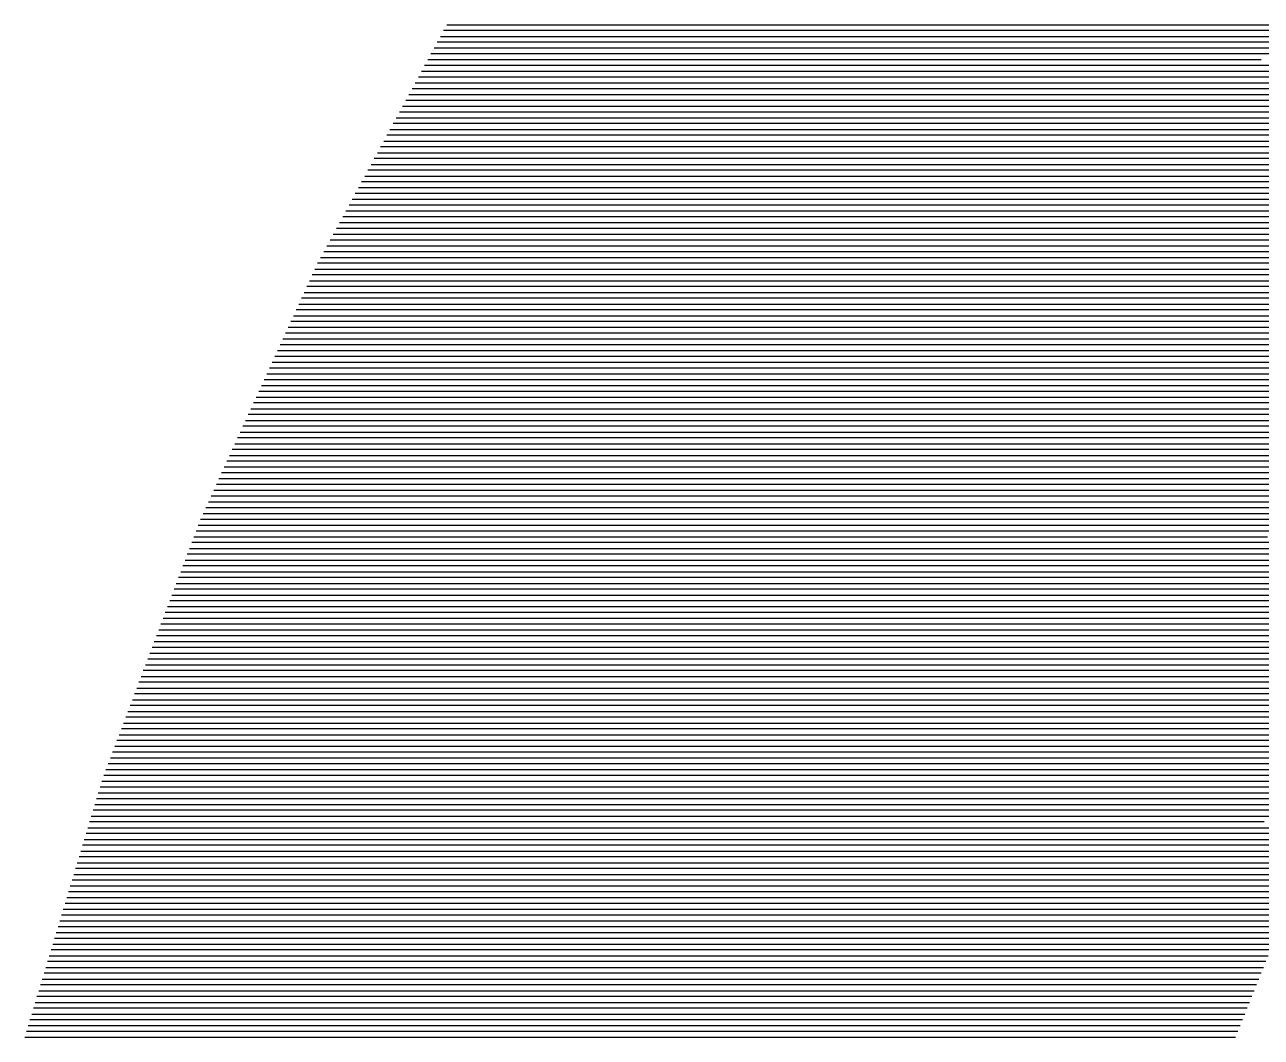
# Model space of a CAD drawing. Header units: metres. Extents: x -6.9 to 6.9, y -7 to 7.
# Drawn here: x -6.721 to -4.597, y 1.756 to 3.496 of the extents above; entities that cross this region are included whole.
import ezdxf

# ---------------------------------------------------------------- set-up
doc = ezdxf.new("R2010")
doc.units = ezdxf.units.M

msp = doc.modelspace()

# ---------------------------------------------------------------- linework, layer by layer
for p, q in [((-5.951529, 3.486469, -0.820183), (-6.00163, 3.486469, -0.824886)), ((-5.996218, 3.496469, -0.824669), (-5.967218, 3.496469, -0.821947)), ((-5.967218, 3.496469, -0.821947), (-5.95364, 3.496469, -0.820655)), ((-5.95364, 3.496469, -0.820655), (-5.135265, 3.496469, -0.743508)), ((-5.928071, 3.486469, -0.817953), (-5.951529, 3.486469, -0.820183)), ((-5.121133, 3.486469, -0.741884), (-5.928071, 3.486469, -0.817953)), ((-5.135265, 3.496469, -0.743508), (-4.738483, 3.496469, -0.705446)), ((-4.714943, 3.486469, -0.702919), (-5.121133, 3.486469, -0.741884)), ((-4.738483, 3.496469, -0.705446), (-4.335734, 3.496469, -0.667244)), ((-4.323084, 3.486469, -0.66575), (-4.714943, 3.486469, -0.702919)), ((-5.920152, 3.466469, -0.816657), (-6.012455, 3.466469, -0.825321)), ((-6.007043, 3.476469, -0.825104), (-5.935841, 3.476469, -0.81842)), ((-5.935841, 3.476469, -0.81842), (-5.902503, 3.476469, -0.81525)), ((-5.876934, 3.466469, -0.812547), (-5.920152, 3.466469, -0.816657)), ((-5.902503, 3.476469, -0.81525), (-5.107001, 3.476469, -0.740259)), ((-5.09287, 3.466469, -0.738634), (-5.876934, 3.466469, -0.812547)), ((-5.107001, 3.476469, -0.740259), (-4.691402, 3.476469, -0.700392)), ((-4.667862, 3.466469, -0.697865), (-5.09287, 3.466469, -0.738634)), ((-4.691402, 3.476469, -0.700392), (-4.310434, 3.476469, -0.664256)), ((-4.297785, 3.466469, -0.662762), (-4.667862, 3.466469, -0.697865)), ((-5.888775, 3.446469, -0.81313), (-6.02328, 3.446469, -0.825756)), ((-6.017867, 3.456469, -0.825539), (-5.904464, 3.456469, -0.814893)), ((-5.904464, 3.456469, -0.814893), (-5.851366, 3.456469, -0.809845)), ((-5.825797, 3.446469, -0.807142), (-5.888775, 3.446469, -0.81313)), ((-5.851366, 3.456469, -0.809845), (-5.078738, 3.456469, -0.73701)), ((-5.064607, 3.446469, -0.735385), (-5.825797, 3.446469, -0.807142)), ((-5.078738, 3.456469, -0.73701), (-4.644322, 3.456469, -0.695338)), ((-4.620781, 3.446469, -0.692811), (-5.064607, 3.446469, -0.735385)), ((-4.644322, 3.456469, -0.695338), (-4.285135, 3.456469, -0.661267)), ((-4.272486, 3.446469, -0.659773), (-4.620781, 3.446469, -0.692811)), ((-5.857398, 3.426469, -0.809604), (-6.034105, 3.426469, -0.826191)), ((-6.028692, 3.436469, -0.825974), (-5.873087, 3.436469, -0.811367)), ((-5.873087, 3.436469, -0.811367), (-5.800229, 3.436469, -0.804439)), ((-5.77466, 3.426469, -0.801736), (-5.857398, 3.426469, -0.809604)), ((-5.800229, 3.436469, -0.804439), (-5.050475, 3.436469, -0.733761)), ((-5.036343, 3.426469, -0.732136), (-5.77466, 3.426469, -0.801736)), ((-5.050475, 3.436469, -0.733761), (-4.597241, 3.436469, -0.690283)), ((-4.573701, 3.426469, -0.687756), (-5.036343, 3.426469, -0.732136)), ((-5.826021, 3.406469, -0.806077), (-6.04493, 3.406469, -0.826626)), ((-6.039517, 3.416469, -0.826409), (-5.84171, 3.416469, -0.80784)), ((-5.84171, 3.416469, -0.80784), (-5.749092, 3.416469, -0.799034)), ((-5.723523, 3.406469, -0.796331), (-5.826021, 3.406469, -0.806077)), ((-5.749092, 3.416469, -0.799034), (-5.022212, 3.416469, -0.730512)), ((-5.00808, 3.406469, -0.728887), (-5.723523, 3.406469, -0.796331)), ((-5.022212, 3.416469, -0.730512), (-4.55016, 3.416469, -0.685229)), ((-4.52662, 3.406469, -0.682702), (-5.00808, 3.406469, -0.728887)), ((-5.794644, 3.386469, -0.80255), (-6.055755, 3.386469, -0.827061)), ((-6.050342, 3.396469, -0.826844), (-5.810333, 3.396469, -0.804314)), ((-5.810333, 3.396469, -0.804314), (-5.697955, 3.396469, -0.793628)), ((-5.672386, 3.386469, -0.790925), (-5.794644, 3.386469, -0.80255)), ((-5.697955, 3.396469, -0.793628), (-4.993949, 3.396469, -0.727262)), ((-4.979817, 3.386469, -0.725638), (-5.672386, 3.386469, -0.790925)), ((-4.993949, 3.396469, -0.727262), (-4.50308, 3.396469, -0.680175)), ((-4.47954, 3.386469, -0.677648), (-4.979817, 3.386469, -0.725638)), ((-6.071992, 3.356469, -0.827714), (-5.747579, 3.356469, -0.797261)), ((-5.763267, 3.366469, -0.799024), (-6.06658, 3.366469, -0.827496)), ((-6.061167, 3.376469, -0.827279), (-5.778956, 3.376469, -0.800787)), ((-5.778956, 3.376469, -0.800787), (-5.646818, 3.376469, -0.788223)), ((-5.62125, 3.366469, -0.78552), (-5.763267, 3.366469, -0.799024)), ((-5.747579, 3.356469, -0.797261), (-5.595681, 3.356469, -0.782817)), ((-5.646818, 3.376469, -0.788223), (-4.965686, 3.376469, -0.724013)), ((-4.951554, 3.366469, -0.722389), (-5.62125, 3.366469, -0.78552)), ((-5.595681, 3.356469, -0.782817), (-4.937422, 3.356469, -0.720764)), ((-4.965686, 3.376469, -0.724013), (-4.455999, 3.376469, -0.675121)), ((-4.432459, 3.366469, -0.672593), (-4.951554, 3.366469, -0.722389)), ((-4.937422, 3.356469, -0.720764), (-4.408919, 3.356469, -0.670066)), ((-6.082817, 3.336469, -0.828148), (-5.716202, 3.336469, -0.793734)), ((-5.73189, 3.346469, -0.795497), (-6.077405, 3.346469, -0.827931)), ((-5.570113, 3.346469, -0.780115), (-5.73189, 3.346469, -0.795497)), ((-5.716202, 3.336469, -0.793734), (-5.544544, 3.336469, -0.777412)), ((-4.923291, 3.346469, -0.719139), (-5.570113, 3.346469, -0.780115)), ((-5.544544, 3.336469, -0.777412), (-4.909159, 3.336469, -0.717515)), ((-4.385378, 3.346469, -0.667539), (-4.923291, 3.346469, -0.719139)), ((-4.909159, 3.336469, -0.717515), (-4.361838, 3.336469, -0.665012)), ((-6.093642, 3.316469, -0.828583), (-5.684825, 3.316469, -0.790208)), ((-5.700513, 3.326469, -0.791971), (-6.08823, 3.326469, -0.828366)), ((-5.518976, 3.326469, -0.774709), (-5.700513, 3.326469, -0.791971)), ((-5.684825, 3.316469, -0.790208), (-5.493407, 3.316469, -0.772006)), ((-4.895028, 3.326469, -0.71589), (-5.518976, 3.326469, -0.774709)), ((-5.493407, 3.316469, -0.772006), (-4.880896, 3.316469, -0.714266)), ((-4.338298, 3.326469, -0.662485), (-4.895028, 3.326469, -0.71589)), ((-4.880896, 3.316469, -0.714266), (-4.314758, 3.316469, -0.659958)), ((-6.104467, 3.296469, -0.829018), (-5.653448, 3.296469, -0.786681)), ((-5.669136, 3.306469, -0.788444), (-6.099054, 3.306469, -0.828801)), ((-5.467839, 3.306469, -0.769304), (-5.669136, 3.306469, -0.788444)), ((-5.653448, 3.296469, -0.786681), (-5.44227, 3.296469, -0.766601)), ((-4.866764, 3.306469, -0.712641), (-5.467839, 3.306469, -0.769304)), ((-5.44227, 3.296469, -0.766601), (-4.852633, 3.296469, -0.711017)), ((-4.291217, 3.306469, -0.657431), (-4.866764, 3.306469, -0.712641)), ((-4.852633, 3.296469, -0.711017), (-4.267677, 3.296469, -0.654904)), ((-6.115292, 3.276469, -0.829453), (-5.622071, 3.276469, -0.783154)), ((-5.637759, 3.286469, -0.784918), (-6.109879, 3.286469, -0.829236)), ((-5.416702, 3.286469, -0.763898), (-5.637759, 3.286469, -0.784918)), ((-5.622071, 3.276469, -0.783154), (-5.391133, 3.276469, -0.761196)), ((-4.838501, 3.286469, -0.709392), (-5.416702, 3.286469, -0.763898)), ((-5.391133, 3.276469, -0.761196), (-4.82437, 3.276469, -0.707767)), ((-4.244137, 3.286469, -0.652376), (-4.838501, 3.286469, -0.709392)), ((-4.82437, 3.276469, -0.707767), (-4.220596, 3.276469, -0.649849)), ((-6.126117, 3.256469, -0.829888), (-5.590694, 3.256469, -0.779628)), ((-5.606382, 3.266469, -0.781391), (-6.120704, 3.266469, -0.829671)), ((-5.365565, 3.266469, -0.758493), (-5.606382, 3.266469, -0.781391)), ((-5.590694, 3.256469, -0.779628), (-5.339996, 3.256469, -0.75579)), ((-4.810238, 3.266469, -0.706143), (-5.365565, 3.266469, -0.758493)), ((-5.339996, 3.256469, -0.75579), (-4.796106, 3.256469, -0.704518)), ((-4.197056, 3.266469, -0.647322), (-4.810238, 3.266469, -0.706143)), ((-4.796106, 3.256469, -0.704518), (-4.173516, 3.256469, -0.644795)), ((-6.136942, 3.236469, -0.830323), (-5.559317, 3.236469, -0.776101)), ((-5.575005, 3.246469, -0.777865), (-6.131529, 3.246469, -0.830106)), ((-5.314428, 3.246469, -0.753087), (-5.575005, 3.246469, -0.777865)), ((-5.559317, 3.236469, -0.776101), (-5.28886, 3.236469, -0.750385)), ((-4.781975, 3.246469, -0.702894), (-5.314428, 3.246469, -0.753087)), ((-5.28886, 3.236469, -0.750385), (-4.767843, 3.236469, -0.701269)), ((-4.149975, 3.246469, -0.642268), (-4.781975, 3.246469, -0.702894)), ((-4.767843, 3.236469, -0.701269), (-4.126435, 3.236469, -0.639741)), ((-6.147767, 3.216469, -0.830758), (-5.527939, 3.216469, -0.772575)), ((-5.543628, 3.226469, -0.774338), (-6.142354, 3.226469, -0.830541)), ((-5.263291, 3.226469, -0.747682), (-5.543628, 3.226469, -0.774338)), ((-5.527939, 3.216469, -0.772575), (-5.237723, 3.216469, -0.744979)), ((-4.753712, 3.226469, -0.699644), (-5.263291, 3.226469, -0.747682)), ((-5.237723, 3.216469, -0.744979), (-4.73958, 3.216469, -0.69802)), ((-4.102895, 3.226469, -0.637214), (-4.753712, 3.226469, -0.699644)), ((-4.73958, 3.216469, -0.69802), (-4.079355, 3.216469, -0.634686)), ((-5.480874, 3.186469, -0.767285), (-6.164004, 3.186469, -0.831411)), ((-6.158592, 3.196469, -0.831193), (-5.496562, 3.196469, -0.769048)), ((-5.512251, 3.206469, -0.770811), (-6.153179, 3.206469, -0.830976)), ((-5.212154, 3.206469, -0.742276), (-5.512251, 3.206469, -0.770811)), ((-5.496562, 3.196469, -0.769048), (-5.186586, 3.196469, -0.739574)), ((-5.161017, 3.186469, -0.736871), (-5.480874, 3.186469, -0.767285)), ((-4.725449, 3.206469, -0.696395), (-5.212154, 3.206469, -0.742276)), ((-5.186586, 3.196469, -0.739574), (-4.711317, 3.196469, -0.694771)), ((-4.697185, 3.186469, -0.693146), (-5.161017, 3.186469, -0.736871)), ((-4.055814, 3.206469, -0.632159), (-4.725449, 3.206469, -0.696395)), ((-4.711317, 3.196469, -0.694771), (-4.032274, 3.196469, -0.629632)), ((-4.008734, 3.186469, -0.627105), (-4.697185, 3.186469, -0.693146)), ((-5.449497, 3.166469, -0.763758), (-6.174829, 3.166469, -0.831846)), ((-6.169417, 3.176469, -0.831628), (-5.465185, 3.176469, -0.765522)), ((-5.465185, 3.176469, -0.765522), (-5.135449, 3.176469, -0.734168)), ((-5.10988, 3.166469, -0.731466), (-5.449497, 3.166469, -0.763758)), ((-5.135449, 3.176469, -0.734168), (-4.683054, 3.176469, -0.691522)), ((-4.668922, 3.166469, -0.689897), (-5.10988, 3.166469, -0.731466)), ((-4.683054, 3.176469, -0.691522), (-3.985193, 3.176469, -0.624578)), ((-3.961653, 3.166469, -0.622051), (-4.668922, 3.166469, -0.689897)), ((-5.41812, 3.146469, -0.760232), (-6.185654, 3.146469, -0.832281)), ((-6.180241, 3.156469, -0.832063), (-5.433808, 3.156469, -0.761995)), ((-5.433808, 3.156469, -0.761995), (-5.084312, 3.156469, -0.728763)), ((-5.058743, 3.146469, -0.72606), (-5.41812, 3.146469, -0.760232)), ((-5.084312, 3.156469, -0.728763), (-4.654791, 3.156469, -0.688272)), ((-4.640659, 3.146469, -0.686648), (-5.058743, 3.146469, -0.72606)), ((-4.654791, 3.156469, -0.688272), (-3.938113, 3.156469, -0.619524)), ((-3.914572, 3.146469, -0.616997), (-4.640659, 3.146469, -0.686648)), ((-5.386743, 3.126469, -0.756705), (-6.196479, 3.126469, -0.832716)), ((-6.191066, 3.136469, -0.832498), (-5.402431, 3.136469, -0.758468)), ((-5.402431, 3.136469, -0.758468), (-5.033175, 3.136469, -0.723357)), ((-5.007606, 3.126469, -0.720655), (-5.386743, 3.126469, -0.756705)), ((-5.033175, 3.136469, -0.723357), (-4.626527, 3.136469, -0.685023)), ((-4.612396, 3.126469, -0.683399), (-5.007606, 3.126469, -0.720655)), ((-4.626527, 3.136469, -0.685023), (-3.891032, 3.136469, -0.614469)), ((-3.868082, 3.126469, -0.611999), (-4.612396, 3.126469, -0.683399)), ((-5.355366, 3.106469, -0.753179), (-6.207304, 3.106469, -0.833151)), ((-6.201891, 3.116469, -0.832933), (-5.371054, 3.116469, -0.754942)), ((-5.371054, 3.116469, -0.754942), (-4.982038, 3.116469, -0.717952)), ((-4.95647, 3.106469, -0.715249), (-5.355366, 3.106469, -0.753179)), ((-4.982038, 3.116469, -0.717952), (-4.598264, 3.116469, -0.681774)), ((-4.584133, 3.106469, -0.680149), (-4.95647, 3.106469, -0.715249)), ((-4.598264, 3.116469, -0.681774), (-3.87549, 3.116469, -0.612441)), ((-5.323989, 3.086469, -0.749652), (-6.218129, 3.086469, -0.833586)), ((-6.212716, 3.096469, -0.833368), (-5.339677, 3.096469, -0.751415)), ((-5.339677, 3.096469, -0.751415), (-4.930901, 3.096469, -0.712546)), ((-4.905333, 3.086469, -0.709844), (-5.323989, 3.086469, -0.749652)), ((-4.930901, 3.096469, -0.712546), (-4.570001, 3.096469, -0.678525)), ((-4.555869, 3.086469, -0.6769), (-4.905333, 3.086469, -0.709844)), ((-6.183779, 3.066469, -0.829794), (-6.227289, 3.066469, -0.833865)), ((-6.222718, 3.076469, -0.833726), (-6.20119, 3.076469, -0.831712)), ((-6.20119, 3.076469, -0.831712), (-6.189095, 3.076469, -0.83057)), ((-6.189095, 3.076469, -0.83057), (-5.3083, 3.076469, -0.747889)), ((-6.159333, 3.066469, -0.827485), (-6.183779, 3.066469, -0.829794)), ((-5.292612, 3.066469, -0.746126), (-6.159333, 3.066469, -0.827485)), ((-5.3083, 3.076469, -0.747889), (-4.879764, 3.076469, -0.707141)), ((-4.854196, 3.066469, -0.704438), (-5.292612, 3.066469, -0.746126)), ((-4.879764, 3.076469, -0.707141), (-4.541738, 3.076469, -0.675276)), ((-4.527606, 3.066469, -0.673651), (-4.854196, 3.066469, -0.704438)), ((-6.148958, 3.046469, -0.825958), (-6.236432, 3.046469, -0.834143)), ((-6.23186, 3.056469, -0.834004), (-6.166368, 3.056469, -0.827876)), ((-6.166368, 3.056469, -0.827876), (-6.129572, 3.056469, -0.824401)), ((-6.09981, 3.046469, -0.821317), (-6.148958, 3.046469, -0.825958)), ((-6.129572, 3.056469, -0.824401), (-5.276923, 3.056469, -0.744362)), ((-5.261235, 3.046469, -0.742599), (-6.09981, 3.046469, -0.821317)), ((-5.276923, 3.056469, -0.744362), (-4.828627, 3.056469, -0.701736)), ((-4.803059, 3.046469, -0.699033), (-5.261235, 3.046469, -0.742599)), ((-4.828627, 3.056469, -0.701736), (-4.513475, 3.056469, -0.672026)), ((-4.499343, 3.046469, -0.670402), (-4.803059, 3.046469, -0.699033)), ((-6.250146, 3.016469, -0.83456), (-6.096725, 3.016469, -0.820204)), ((-6.114136, 3.026469, -0.822122), (-6.245575, 3.026469, -0.834421)), ((-6.241003, 3.036469, -0.834282), (-6.131547, 3.036469, -0.82404)), ((-6.131547, 3.036469, -0.82404), (-6.070049, 3.036469, -0.818232)), ((-6.040287, 3.026469, -0.815148), (-6.114136, 3.026469, -0.822122)), ((-6.096725, 3.016469, -0.820204), (-6.010525, 3.016469, -0.812064)), ((-6.070049, 3.036469, -0.818232), (-5.245546, 3.036469, -0.740836)), ((-5.229858, 3.026469, -0.739072), (-6.040287, 3.026469, -0.815148)), ((-6.010525, 3.016469, -0.812064), (-5.214169, 3.016469, -0.737309)), ((-5.245546, 3.036469, -0.740836), (-4.77749, 3.036469, -0.69633)), ((-4.751922, 3.026469, -0.693627), (-5.229858, 3.026469, -0.739072)), ((-5.214169, 3.016469, -0.737309), (-4.726353, 3.016469, -0.690925)), ((-4.77749, 3.036469, -0.69633), (-4.485212, 3.036469, -0.668777)), ((-4.47108, 3.026469, -0.667153), (-4.751922, 3.026469, -0.693627)), ((-4.726353, 3.016469, -0.690925), (-4.456948, 3.016469, -0.665528)), ((-6.259289, 2.996469, -0.834837), (-6.061903, 2.996469, -0.816368)), ((-6.079314, 3.006469, -0.818286), (-6.254718, 3.006469, -0.834698)), ((-5.980764, 3.006469, -0.808979), (-6.079314, 3.006469, -0.818286)), ((-6.061903, 2.996469, -0.816368), (-5.951002, 2.996469, -0.805895)), ((-5.198481, 3.006469, -0.735546), (-5.980764, 3.006469, -0.808979)), ((-5.951002, 2.996469, -0.805895), (-5.182792, 2.996469, -0.733783)), ((-4.700785, 3.006469, -0.688222), (-5.198481, 3.006469, -0.735546)), ((-5.182792, 2.996469, -0.733783), (-4.675216, 2.996469, -0.685519)), ((-4.442817, 3.006469, -0.663904), (-4.700785, 3.006469, -0.688222)), ((-4.675216, 2.996469, -0.685519), (-4.428685, 2.996469, -0.662279)), ((-6.268432, 2.976469, -0.835115), (-6.027082, 2.976469, -0.812532)), ((-6.044492, 2.986469, -0.81445), (-6.263861, 2.986469, -0.834976)), ((-5.921241, 2.986469, -0.802811), (-6.044492, 2.986469, -0.81445)), ((-6.027082, 2.976469, -0.812532), (-5.891479, 2.976469, -0.799726)), ((-5.167104, 2.986469, -0.732019), (-5.921241, 2.986469, -0.802811)), ((-5.891479, 2.976469, -0.799726), (-5.151415, 2.976469, -0.730256)), ((-4.649648, 2.986469, -0.682816), (-5.167104, 2.986469, -0.732019)), ((-5.151415, 2.976469, -0.730256), (-4.624079, 2.976469, -0.680114)), ((-4.414554, 2.986469, -0.660654), (-4.649648, 2.986469, -0.682816)), ((-4.624079, 2.976469, -0.680114), (-4.400422, 2.976469, -0.65903)), ((-6.277575, 2.956469, -0.835393), (-5.99226, 2.956469, -0.808695)), ((-6.009671, 2.966469, -0.810614), (-6.273004, 2.966469, -0.835254)), ((-5.861718, 2.966469, -0.796642), (-6.009671, 2.966469, -0.810614)), ((-5.99226, 2.956469, -0.808695), (-5.831956, 2.956469, -0.793558)), ((-5.135727, 2.966469, -0.728493), (-5.861718, 2.966469, -0.796642)), ((-5.831956, 2.956469, -0.793558), (-5.120038, 2.956469, -0.726729)), ((-4.598511, 2.966469, -0.677411), (-5.135727, 2.966469, -0.728493)), ((-5.120038, 2.956469, -0.726729), (-4.572943, 2.956469, -0.674708)), ((-4.38629, 2.966469, -0.657405), (-4.598511, 2.966469, -0.677411)), ((-6.286718, 2.936469, -0.835671), (-5.957438, 2.936469, -0.804859)), ((-5.974849, 2.946469, -0.806777), (-6.282146, 2.946469, -0.835532)), ((-5.802194, 2.946469, -0.790473), (-5.974849, 2.946469, -0.806777)), ((-5.957438, 2.936469, -0.804859), (-5.772433, 2.936469, -0.787389)), ((-5.10435, 2.946469, -0.724966), (-5.802194, 2.946469, -0.790473)), ((-5.772433, 2.936469, -0.787389), (-5.088661, 2.936469, -0.723203)), ((-4.547374, 2.946469, -0.672006), (-5.10435, 2.946469, -0.724966)), ((-5.088661, 2.936469, -0.723203), (-4.521806, 2.936469, -0.669303)), ((-6.295861, 2.916469, -0.835949), (-5.922617, 2.916469, -0.801023)), ((-5.940027, 2.926469, -0.802941), (-6.291289, 2.926469, -0.83581)), ((-5.742671, 2.926469, -0.784305), (-5.940027, 2.926469, -0.802941)), ((-5.922617, 2.916469, -0.801023), (-5.71291, 2.916469, -0.78122)), ((-5.072973, 2.926469, -0.72144), (-5.742671, 2.926469, -0.784305)), ((-5.71291, 2.916469, -0.78122), (-5.057284, 2.916469, -0.719676)), ((-4.496237, 2.926469, -0.6666), (-5.072973, 2.926469, -0.72144)), ((-5.057284, 2.916469, -0.719676), (-4.470669, 2.916469, -0.663897)), ((-6.305004, 2.896469, -0.836227), (-5.887795, 2.896469, -0.797187)), ((-5.905206, 2.906469, -0.799105), (-6.300432, 2.906469, -0.836088)), ((-5.683148, 2.906469, -0.778136), (-5.905206, 2.906469, -0.799105)), ((-5.887795, 2.896469, -0.797187), (-5.653387, 2.896469, -0.775052)), ((-5.041596, 2.906469, -0.717913), (-5.683148, 2.906469, -0.778136)), ((-5.653387, 2.896469, -0.775052), (-5.025907, 2.896469, -0.71615)), ((-4.4451, 2.906469, -0.661195), (-5.041596, 2.906469, -0.717913)), ((-5.025907, 2.896469, -0.71615), (-4.419532, 2.896469, -0.658492)), ((-6.314147, 2.876469, -0.836504), (-5.852973, 2.876469, -0.793351)), ((-5.870384, 2.886469, -0.795269), (-6.309575, 2.886469, -0.836365)), ((-5.623625, 2.886469, -0.771967), (-5.870384, 2.886469, -0.795269)), ((-5.852973, 2.876469, -0.793351), (-5.593863, 2.876469, -0.768883)), ((-5.010219, 2.886469, -0.714386), (-5.623625, 2.886469, -0.771967)), ((-5.593863, 2.876469, -0.768883), (-4.99453, 2.876469, -0.712623)), ((-4.393963, 2.886469, -0.655789), (-5.010219, 2.886469, -0.714386)), ((-4.99453, 2.876469, -0.712623), (-4.368395, 2.876469, -0.653086)), ((-5.800741, 2.846469, -0.787597), (-6.327861, 2.846469, -0.836921)), ((-6.323289, 2.856469, -0.836782), (-5.818151, 2.856469, -0.789515)), ((-5.835562, 2.866469, -0.791433), (-6.318718, 2.866469, -0.836643)), ((-5.564102, 2.866469, -0.765799), (-5.835562, 2.866469, -0.791433)), ((-5.818151, 2.856469, -0.789515), (-5.53434, 2.856469, -0.762714)), ((-5.504579, 2.846469, -0.75963), (-5.800741, 2.846469, -0.787597)), ((-4.978841, 2.866469, -0.71086), (-5.564102, 2.866469, -0.765799)), ((-5.53434, 2.856469, -0.762714), (-4.963153, 2.856469, -0.709097)), ((-4.947464, 2.846469, -0.707333), (-5.504579, 2.846469, -0.75963)), ((-4.342826, 2.866469, -0.650384), (-4.978841, 2.866469, -0.71086)), ((-4.963153, 2.856469, -0.709097), (-4.317258, 2.856469, -0.647681)), ((-4.291689, 2.846469, -0.644978), (-4.947464, 2.846469, -0.707333)), ((-5.765919, 2.826469, -0.783761), (-6.337004, 2.826469, -0.837199)), ((-6.332432, 2.836469, -0.83706), (-5.78333, 2.836469, -0.785679)), ((-5.78333, 2.836469, -0.785679), (-5.474817, 2.836469, -0.756546)), ((-5.445056, 2.826469, -0.753461), (-5.765919, 2.826469, -0.783761)), ((-5.474817, 2.836469, -0.756546), (-4.931776, 2.836469, -0.70557)), ((-4.916087, 2.826469, -0.703807), (-5.445056, 2.826469, -0.753461)), ((-4.931776, 2.836469, -0.70557), (-4.266121, 2.836469, -0.642276)), ((-4.240553, 2.826469, -0.639573), (-4.916087, 2.826469, -0.703807)), ((-5.731097, 2.806469, -0.779925), (-6.346147, 2.806469, -0.837477)), ((-6.341575, 2.816469, -0.837338), (-5.748508, 2.816469, -0.781843)), ((-5.748508, 2.816469, -0.781843), (-5.415294, 2.816469, -0.750377)), ((-5.385532, 2.806469, -0.747293), (-5.731097, 2.806469, -0.779925)), ((-5.415294, 2.816469, -0.750377), (-4.900399, 2.816469, -0.702043)), ((-4.88471, 2.806469, -0.70028), (-5.385532, 2.806469, -0.747293)), ((-4.900399, 2.816469, -0.702043), (-4.214984, 2.816469, -0.63687)), ((-4.189416, 2.806469, -0.634167), (-4.88471, 2.806469, -0.70028)), ((-5.696275, 2.786469, -0.776089), (-6.35529, 2.786469, -0.837755)), ((-6.350718, 2.796469, -0.837616), (-5.713686, 2.796469, -0.778007)), ((-5.713686, 2.796469, -0.778007), (-5.355771, 2.796469, -0.744208)), ((-5.326009, 2.786469, -0.741124), (-5.696275, 2.786469, -0.776089)), ((-5.355771, 2.796469, -0.744208), (-4.869022, 2.796469, -0.698517)), ((-4.853333, 2.786469, -0.696754), (-5.326009, 2.786469, -0.741124)), ((-4.869022, 2.796469, -0.698517), (-4.163847, 2.796469, -0.631465)), ((-4.138279, 2.786469, -0.628762), (-4.853333, 2.786469, -0.696754)), ((-5.661454, 2.766469, -0.772253), (-6.364432, 2.766469, -0.838032)), ((-6.359861, 2.776469, -0.837894), (-5.678865, 2.776469, -0.774171)), ((-5.678865, 2.776469, -0.774171), (-5.296248, 2.776469, -0.73804)), ((-5.266486, 2.766469, -0.734955), (-5.661454, 2.766469, -0.772253)), ((-5.296248, 2.776469, -0.73804), (-4.837645, 2.776469, -0.69499)), ((-4.821956, 2.766469, -0.693227), (-5.266486, 2.766469, -0.734955)), ((-4.837645, 2.776469, -0.69499), (-4.126788, 2.776469, -0.627398)), ((-4.132914, 2.766469, -0.627709), (-4.821956, 2.766469, -0.693227)), ((-5.626632, 2.746469, -0.768417), (-6.373575, 2.746469, -0.83831)), ((-6.369004, 2.756469, -0.838171), (-5.644043, 2.756469, -0.770335)), ((-5.644043, 2.756469, -0.770335), (-5.236725, 2.756469, -0.731871)), ((-5.206963, 2.746469, -0.728787), (-5.626632, 2.746469, -0.768417)), ((-5.236725, 2.756469, -0.731871), (-4.806268, 2.756469, -0.691464)), ((-4.790579, 2.746469, -0.689701), (-5.206963, 2.746469, -0.728787)), ((-4.806268, 2.756469, -0.691464), (-4.139039, 2.756469, -0.62802)), ((-4.145164, 2.746469, -0.628331), (-4.790579, 2.746469, -0.689701)), ((-5.59181, 2.726469, -0.764581), (-6.382718, 2.726469, -0.838588)), ((-6.378147, 2.736469, -0.838449), (-5.609221, 2.736469, -0.766499)), ((-5.609221, 2.736469, -0.766499), (-5.177201, 2.736469, -0.725702)), ((-5.14744, 2.726469, -0.722618), (-5.59181, 2.726469, -0.764581)), ((-5.177201, 2.736469, -0.725702), (-4.774891, 2.736469, -0.687937)), ((-4.759202, 2.726469, -0.686174), (-5.14744, 2.726469, -0.722618)), ((-4.774891, 2.736469, -0.687937), (-4.15129, 2.736469, -0.628642)), ((-4.157415, 2.726469, -0.628952), (-4.759202, 2.726469, -0.686174)), ((-5.556989, 2.706469, -0.760745), (-6.391861, 2.706469, -0.838866)), ((-6.38729, 2.716469, -0.838727), (-5.5744, 2.716469, -0.762663)), ((-5.5744, 2.716469, -0.762663), (-5.117678, 2.716469, -0.719534)), ((-5.087917, 2.706469, -0.716449), (-5.556989, 2.706469, -0.760745)), ((-5.117678, 2.716469, -0.719534), (-4.743514, 2.716469, -0.684411)), ((-4.727825, 2.706469, -0.682647), (-5.087917, 2.706469, -0.716449)), ((-4.743514, 2.716469, -0.684411), (-4.163541, 2.716469, -0.629263)), ((-4.169666, 2.706469, -0.629574), (-4.727825, 2.706469, -0.682647)), ((-6.405575, 2.676469, -0.839283), (-5.504756, 2.676469, -0.754991)), ((-5.522167, 2.686469, -0.756909), (-6.401004, 2.686469, -0.839144)), ((-6.396433, 2.696469, -0.839005), (-5.539578, 2.696469, -0.758827)), ((-5.539578, 2.696469, -0.758827), (-5.058155, 2.696469, -0.713365)), ((-5.028393, 2.686469, -0.710281), (-5.522167, 2.686469, -0.756909)), ((-5.504756, 2.676469, -0.754991), (-4.998632, 2.676469, -0.707196)), ((-5.058155, 2.696469, -0.713365), (-4.712137, 2.696469, -0.680884)), ((-4.696448, 2.686469, -0.679121), (-5.028393, 2.686469, -0.710281)), ((-4.998632, 2.676469, -0.707196), (-4.68076, 2.676469, -0.677358)), ((-4.712137, 2.696469, -0.680884), (-4.175791, 2.696469, -0.629885)), ((-4.181917, 2.686469, -0.630196), (-4.696448, 2.686469, -0.679121)), ((-4.68076, 2.676469, -0.677358), (-4.188042, 2.676469, -0.630507)), ((-6.414718, 2.656469, -0.839561), (-5.469934, 2.656469, -0.751155)), ((-5.487345, 2.666469, -0.753073), (-6.410147, 2.666469, -0.839422)), ((-4.96887, 2.666469, -0.704112), (-5.487345, 2.666469, -0.753073)), ((-5.469934, 2.656469, -0.751155), (-4.939109, 2.656469, -0.701028)), ((-4.665071, 2.666469, -0.675594), (-4.96887, 2.666469, -0.704112)), ((-4.939109, 2.656469, -0.701028), (-4.649383, 2.656469, -0.673831)), ((-4.194168, 2.666469, -0.630818), (-4.665071, 2.666469, -0.675594)), ((-4.649383, 2.656469, -0.673831), (-4.200293, 2.656469, -0.631129)), ((-6.422841, 2.636469, -0.839745), (-6.39336, 2.636469, -0.836991)), ((-6.412567, 2.646469, -0.839072), (-6.419065, 2.646469, -0.839679)), ((-6.408124, 2.646469, -0.838655), (-6.412567, 2.646469, -0.839072)), ((-5.452524, 2.646469, -0.749237), (-6.408124, 2.646469, -0.838655)), ((-6.39336, 2.636469, -0.836991), (-6.3732, 2.636469, -0.835098)), ((-6.3732, 2.636469, -0.835098), (-5.435113, 2.636469, -0.747319)), ((-4.909347, 2.646469, -0.697943), (-5.452524, 2.646469, -0.749237)), ((-5.435113, 2.636469, -0.747319), (-4.879586, 2.636469, -0.694859)), ((-4.633694, 2.646469, -0.672068), (-4.909347, 2.646469, -0.697943)), ((-4.879586, 2.636469, -0.694859), (-4.618006, 2.636469, -0.670304)), ((-4.206419, 2.646469, -0.63144), (-4.633694, 2.646469, -0.672068)), ((-4.618006, 2.636469, -0.670304), (-4.212544, 2.636469, -0.631751)), ((-6.430392, 2.616469, -0.839876), (-6.354947, 2.616469, -0.83283)), ((-6.374154, 2.626469, -0.83491), (-6.426617, 2.626469, -0.83981)), ((-6.338276, 2.626469, -0.831541), (-6.374154, 2.626469, -0.83491)), ((-6.354947, 2.616469, -0.83283), (-6.303352, 2.616469, -0.827984)), ((-5.417702, 2.626469, -0.745401), (-6.338276, 2.626469, -0.831541)), ((-6.303352, 2.616469, -0.827984), (-5.400291, 2.616469, -0.743483)), ((-4.849824, 2.626469, -0.691775), (-5.417702, 2.626469, -0.745401)), ((-5.400291, 2.616469, -0.743483), (-4.820062, 2.616469, -0.68869)), ((-4.602317, 2.626469, -0.668541), (-4.849824, 2.626469, -0.691775)), ((-4.820062, 2.616469, -0.68869), (-4.586629, 2.616469, -0.666778)), ((-4.218669, 2.626469, -0.632062), (-4.602317, 2.626469, -0.668541)), ((-6.437944, 2.596469, -0.840008), (-6.316533, 2.596469, -0.828668)), ((-6.33574, 2.606469, -0.830749), (-6.434168, 2.606469, -0.839942)), ((-6.268428, 2.606469, -0.824428), (-6.33574, 2.606469, -0.830749)), ((-6.316533, 2.596469, -0.828668), (-6.233504, 2.596469, -0.820871)), ((-5.38288, 2.606469, -0.741565), (-6.268428, 2.606469, -0.824428)), ((-6.233504, 2.596469, -0.820871), (-5.365469, 2.596469, -0.739647)), ((-4.790301, 2.606469, -0.685606), (-5.38288, 2.606469, -0.741565)), ((-5.365469, 2.596469, -0.739647), (-4.760539, 2.596469, -0.682522)), ((-4.57094, 2.606469, -0.665015), (-4.790301, 2.606469, -0.685606)), ((-4.760539, 2.596469, -0.682522), (-4.555252, 2.596469, -0.663251)), ((-6.445496, 2.576469, -0.840139), (-6.278119, 2.576469, -0.824507)), ((-6.297326, 2.586469, -0.826588), (-6.44172, 2.586469, -0.840073)), ((-6.19858, 2.586469, -0.817314), (-6.297326, 2.586469, -0.826588)), ((-6.278119, 2.576469, -0.824507), (-6.163656, 2.576469, -0.813757)), ((-5.348058, 2.586469, -0.737729), (-6.19858, 2.586469, -0.817314)), ((-6.163656, 2.576469, -0.813757), (-5.330648, 2.576469, -0.735811)), ((-4.730778, 2.586469, -0.679437), (-5.348058, 2.586469, -0.737729)), ((-5.330648, 2.576469, -0.735811), (-4.701016, 2.576469, -0.676353)), ((-4.539563, 2.586469, -0.661488), (-4.730778, 2.586469, -0.679437)), ((-4.701016, 2.576469, -0.676353), (-4.523875, 2.576469, -0.659725)), ((-6.453047, 2.556469, -0.840271), (-6.239705, 2.556469, -0.820345)), ((-6.258912, 2.566469, -0.822426), (-6.449272, 2.566469, -0.840205)), ((-6.128733, 2.566469, -0.810201), (-6.258912, 2.566469, -0.822426)), ((-6.239705, 2.556469, -0.820345), (-6.093809, 2.556469, -0.806644)), ((-5.313237, 2.566469, -0.733893), (-6.128733, 2.566469, -0.810201)), ((-6.093809, 2.556469, -0.806644), (-5.295826, 2.556469, -0.731975)), ((-4.671255, 2.566469, -0.673269), (-5.313237, 2.566469, -0.733893)), ((-5.295826, 2.556469, -0.731975), (-4.641493, 2.556469, -0.670184)), ((-4.508186, 2.566469, -0.657961), (-4.671255, 2.566469, -0.673269)), ((-4.641493, 2.556469, -0.670184), (-4.492498, 2.556469, -0.656198)), ((-6.460599, 2.536469, -0.840402), (-6.201292, 2.536469, -0.816184)), ((-6.220498, 2.546469, -0.818265), (-6.456823, 2.546469, -0.840337)), ((-6.058885, 2.546469, -0.803087), (-6.220498, 2.546469, -0.818265)), ((-6.201292, 2.536469, -0.816184), (-6.023961, 2.536469, -0.79953)), ((-5.278415, 2.546469, -0.730057), (-6.058885, 2.546469, -0.803087)), ((-6.023961, 2.536469, -0.79953), (-5.261004, 2.536469, -0.728139)), ((-4.611731, 2.546469, -0.6671), (-5.278415, 2.546469, -0.730057)), ((-5.261004, 2.536469, -0.728139), (-4.58197, 2.536469, -0.664016)), ((-4.476809, 2.546469, -0.654435), (-4.611731, 2.546469, -0.6671)), ((-6.143671, 2.506469, -0.809942), (-6.471927, 2.506469, -0.8406)), ((-6.468151, 2.516469, -0.840534), (-6.162878, 2.516469, -0.812022)), ((-6.182085, 2.526469, -0.814103), (-6.464375, 2.526469, -0.840468)), ((-5.989037, 2.526469, -0.795974), (-6.182085, 2.526469, -0.814103)), ((-6.162878, 2.516469, -0.812022), (-5.954113, 2.516469, -0.792417)), ((-5.919189, 2.506469, -0.78886), (-6.143671, 2.506469, -0.809942)), ((-5.243593, 2.526469, -0.726221), (-5.989037, 2.526469, -0.795974)), ((-5.954113, 2.516469, -0.792417), (-5.226183, 2.516469, -0.724303)), ((-5.208772, 2.506469, -0.722385), (-5.919189, 2.506469, -0.78886)), ((-4.552208, 2.526469, -0.660932), (-5.243593, 2.526469, -0.726221)), ((-5.226183, 2.516469, -0.724303), (-4.522447, 2.516469, -0.657847)), ((-4.492685, 2.506469, -0.654763), (-5.208772, 2.506469, -0.722385)), ((-6.105257, 2.486469, -0.80578), (-6.479478, 2.486469, -0.840731)), ((-6.475702, 2.496469, -0.840665), (-6.124464, 2.496469, -0.807861)), ((-6.124464, 2.496469, -0.807861), (-5.884265, 2.496469, -0.785303)), ((-5.849341, 2.486469, -0.781747), (-6.105257, 2.486469, -0.80578)), ((-5.884265, 2.496469, -0.785303), (-5.191361, 2.496469, -0.720467)), ((-5.17395, 2.486469, -0.718549), (-5.849341, 2.486469, -0.781747)), ((-5.191361, 2.496469, -0.720467), (-4.462924, 2.496469, -0.651679)), ((-4.433162, 2.486469, -0.648594), (-5.17395, 2.486469, -0.718549)), ((-6.066843, 2.466469, -0.801619), (-6.48703, 2.466469, -0.840863)), ((-6.483254, 2.476469, -0.840797), (-6.08605, 2.476469, -0.803699)), ((-6.08605, 2.476469, -0.803699), (-5.814417, 2.476469, -0.77819)), ((-5.779493, 2.466469, -0.774633), (-6.066843, 2.466469, -0.801619)), ((-5.814417, 2.476469, -0.77819), (-5.156539, 2.476469, -0.716631)), ((-5.139128, 2.466469, -0.714713), (-5.779493, 2.466469, -0.774633)), ((-5.156539, 2.476469, -0.716631), (-4.4034, 2.476469, -0.64551)), ((-4.373639, 2.466469, -0.642426), (-5.139128, 2.466469, -0.714713)), ((-6.02843, 2.446469, -0.797457), (-6.494582, 2.446469, -0.840994)), ((-6.490806, 2.456469, -0.840929), (-6.047636, 2.456469, -0.799538)), ((-6.047636, 2.456469, -0.799538), (-5.74457, 2.456469, -0.771076)), ((-5.709646, 2.446469, -0.76752), (-6.02843, 2.446469, -0.797457)), ((-5.74457, 2.456469, -0.771076), (-5.121717, 2.456469, -0.712795)), ((-5.104307, 2.446469, -0.710877), (-5.709646, 2.446469, -0.76752)), ((-5.121717, 2.456469, -0.712795), (-4.343877, 2.456469, -0.639341)), ((-4.328477, 2.446469, -0.637613), (-5.104307, 2.446469, -0.710877)), ((-5.990016, 2.426469, -0.793296), (-6.502133, 2.426469, -0.841126)), ((-6.498357, 2.436469, -0.84106), (-6.009223, 2.436469, -0.795377)), ((-6.009223, 2.436469, -0.795377), (-5.674722, 2.436469, -0.763963)), ((-5.639798, 2.426469, -0.760406), (-5.990016, 2.426469, -0.793296)), ((-5.674722, 2.436469, -0.763963), (-5.086896, 2.436469, -0.708959)), ((-5.069485, 2.426469, -0.707041), (-5.639798, 2.426469, -0.760406)), ((-5.086896, 2.436469, -0.708959), (-4.333511, 2.436469, -0.637815)), ((-4.338546, 2.426469, -0.638016), (-5.069485, 2.426469, -0.707041)), ((-5.951602, 2.406469, -0.789134), (-6.509685, 2.406469, -0.841257)), ((-6.505909, 2.416469, -0.841192), (-5.970809, 2.416469, -0.791215)), ((-5.970809, 2.416469, -0.791215), (-5.604874, 2.416469, -0.756849)), ((-5.56995, 2.406469, -0.753293), (-5.951602, 2.406469, -0.789134)), ((-5.604874, 2.416469, -0.756849), (-5.052074, 2.416469, -0.705123)), ((-5.034663, 2.406469, -0.703205), (-5.56995, 2.406469, -0.753293)), ((-5.052074, 2.416469, -0.705123), (-4.343581, 2.416469, -0.638218)), ((-4.348615, 2.406469, -0.638419), (-5.034663, 2.406469, -0.703205)), ((-5.913188, 2.386469, -0.784973), (-6.517237, 2.386469, -0.841389)), ((-6.513461, 2.396469, -0.841323), (-5.932395, 2.396469, -0.787054)), ((-5.932395, 2.396469, -0.787054), (-5.535026, 2.396469, -0.749736)), ((-5.500102, 2.386469, -0.746179), (-5.913188, 2.386469, -0.784973)), ((-5.535026, 2.396469, -0.749736), (-5.017252, 2.396469, -0.701287)), ((-4.999842, 2.386469, -0.699369), (-5.500102, 2.386469, -0.746179)), ((-5.017252, 2.396469, -0.701287), (-4.35365, 2.396469, -0.638621)), ((-4.358685, 2.386469, -0.638822), (-4.999842, 2.386469, -0.699369)), ((-5.874774, 2.366469, -0.780811), (-6.524788, 2.366469, -0.841521)), ((-6.521012, 2.376469, -0.841455), (-5.893981, 2.376469, -0.782892)), ((-5.893981, 2.376469, -0.782892), (-5.465178, 2.376469, -0.742622)), ((-5.430254, 2.366469, -0.739066), (-5.874774, 2.366469, -0.780811)), ((-5.465178, 2.376469, -0.742622), (-4.982431, 2.376469, -0.697451)), ((-4.96502, 2.366469, -0.695532), (-5.430254, 2.366469, -0.739066)), ((-4.982431, 2.376469, -0.697451), (-4.36372, 2.376469, -0.639024)), ((-4.368754, 2.366469, -0.639226), (-4.96502, 2.366469, -0.695532)), ((-6.536116, 2.336469, -0.841718), (-5.817154, 2.336469, -0.774569)), ((-5.836361, 2.346469, -0.77665), (-6.53234, 2.346469, -0.841652)), ((-6.528564, 2.356469, -0.841586), (-5.855568, 2.356469, -0.778731)), ((-5.855568, 2.356469, -0.778731), (-5.39533, 2.356469, -0.735509)), ((-5.360407, 2.346469, -0.731952), (-5.836361, 2.346469, -0.77665)), ((-5.817154, 2.336469, -0.774569), (-5.325483, 2.336469, -0.728395)), ((-5.39533, 2.356469, -0.735509), (-4.947609, 2.356469, -0.693614)), ((-4.930198, 2.346469, -0.691696), (-5.360407, 2.346469, -0.731952)), ((-5.325483, 2.336469, -0.728395), (-4.912787, 2.336469, -0.689778)), ((-4.947609, 2.356469, -0.693614), (-4.373789, 2.356469, -0.639427)), ((-4.378824, 2.346469, -0.639629), (-4.930198, 2.346469, -0.691696)), ((-4.912787, 2.336469, -0.689778), (-4.383858, 2.336469, -0.63983)), ((-6.543667, 2.316469, -0.841849), (-5.77874, 2.316469, -0.770408)), ((-5.797947, 2.326469, -0.772488), (-6.539892, 2.326469, -0.841784)), ((-5.290559, 2.326469, -0.724839), (-5.797947, 2.326469, -0.772488)), ((-5.77874, 2.316469, -0.770408), (-5.255635, 2.316469, -0.721282)), ((-4.895376, 2.326469, -0.68786), (-5.290559, 2.326469, -0.724839)), ((-5.255635, 2.316469, -0.721282), (-4.877966, 2.316469, -0.685942)), ((-4.388893, 2.326469, -0.640032), (-4.895376, 2.326469, -0.68786)), ((-4.877966, 2.316469, -0.685942), (-4.393928, 2.316469, -0.640233)), ((-6.551219, 2.296469, -0.841981), (-5.740326, 2.296469, -0.766246)), ((-5.759533, 2.306469, -0.768327), (-6.547443, 2.306469, -0.841915)), ((-5.220711, 2.306469, -0.717725), (-5.759533, 2.306469, -0.768327)), ((-5.740326, 2.296469, -0.766246), (-5.185787, 2.296469, -0.714168)), ((-4.860555, 2.306469, -0.684024), (-5.220711, 2.306469, -0.717725)), ((-5.185787, 2.296469, -0.714168), (-4.843144, 2.296469, -0.682106)), ((-4.398962, 2.306469, -0.640435), (-4.860555, 2.306469, -0.684024)), ((-4.843144, 2.296469, -0.682106), (-4.403997, 2.296469, -0.640637)), ((-6.558771, 2.276469, -0.842113), (-5.701913, 2.276469, -0.762085)), ((-5.721119, 2.286469, -0.764166), (-6.554995, 2.286469, -0.842047)), ((-5.150863, 2.286469, -0.710611), (-5.721119, 2.286469, -0.764166)), ((-5.701913, 2.276469, -0.762085), (-5.115939, 2.276469, -0.707055)), ((-4.825733, 2.286469, -0.680188), (-5.150863, 2.286469, -0.710611)), ((-5.115939, 2.276469, -0.707055), (-4.808322, 2.276469, -0.67827)), ((-4.409032, 2.286469, -0.640838), (-4.825733, 2.286469, -0.680188)), ((-4.808322, 2.276469, -0.67827), (-4.414066, 2.276469, -0.64104)), ((-6.566323, 2.256469, -0.842244), (-5.663499, 2.256469, -0.757923)), ((-5.682706, 2.266469, -0.760004), (-6.562547, 2.266469, -0.842178)), ((-5.081015, 2.266469, -0.703498), (-5.682706, 2.266469, -0.760004)), ((-5.663499, 2.256469, -0.757923), (-5.046091, 2.256469, -0.699941)), ((-4.790911, 2.266469, -0.676352), (-5.081015, 2.266469, -0.703498)), ((-5.046091, 2.256469, -0.699941), (-4.7735, 2.256469, -0.674434)), ((-4.419101, 2.266469, -0.641241), (-4.790911, 2.266469, -0.676352)), ((-4.7735, 2.256469, -0.674434), (-4.424136, 2.256469, -0.641443)), ((-6.573874, 2.236469, -0.842376), (-5.625085, 2.236469, -0.753762)), ((-5.644292, 2.246469, -0.755843), (-6.570098, 2.246469, -0.84231)), ((-5.011167, 2.246469, -0.696384), (-5.644292, 2.246469, -0.755843)), ((-5.625085, 2.236469, -0.753762), (-4.976243, 2.236469, -0.692828)), ((-4.75609, 2.246469, -0.672516), (-5.011167, 2.246469, -0.696384)), ((-4.976243, 2.236469, -0.692828), (-4.738679, 2.236469, -0.670598)), ((-4.42917, 2.246469, -0.641644), (-4.75609, 2.246469, -0.672516)), ((-4.738679, 2.236469, -0.670598), (-4.434205, 2.236469, -0.641846)), ((-6.581426, 2.216469, -0.842507), (-5.586671, 2.216469, -0.7496)), ((-5.605878, 2.226469, -0.751681), (-6.57765, 2.226469, -0.842441)), ((-4.94132, 2.226469, -0.689271), (-5.605878, 2.226469, -0.751681)), ((-5.586671, 2.216469, -0.7496), (-4.906396, 2.216469, -0.685714)), ((-4.721268, 2.226469, -0.66868), (-4.94132, 2.226469, -0.689271)), ((-4.906396, 2.216469, -0.685714), (-4.703857, 2.216469, -0.666762)), ((-4.43924, 2.226469, -0.642048), (-4.721268, 2.226469, -0.66868)), ((-4.703857, 2.216469, -0.666762), (-4.444274, 2.216469, -0.642249)), ((-6.588529, 2.196469, -0.842598), (-6.574641, 2.196469, -0.841302)), ((-5.567464, 2.206469, -0.74752), (-6.585202, 2.206469, -0.842573)), ((-6.574641, 2.196469, -0.841302), (-6.562835, 2.196469, -0.840197)), ((-6.562835, 2.196469, -0.840197), (-5.548257, 2.196469, -0.745439)), ((-4.871472, 2.206469, -0.682157), (-5.567464, 2.206469, -0.74752)), ((-5.548257, 2.196469, -0.745439), (-4.836548, 2.196469, -0.678601)), ((-4.686446, 2.206469, -0.664844), (-4.871472, 2.206469, -0.682157)), ((-4.836548, 2.196469, -0.678601), (-4.669035, 2.196469, -0.662926)), ((-4.449309, 2.206469, -0.642451), (-4.686446, 2.206469, -0.664844)), ((-4.669035, 2.196469, -0.662926), (-4.454344, 2.196469, -0.642652)), ((-6.512372, 2.166469, -0.834637), (-6.597557, 2.166469, -0.842587)), ((-6.594548, 2.176469, -0.842591), (-6.533129, 2.176469, -0.836858)), ((-6.553885, 2.186469, -0.83908), (-6.591539, 2.186469, -0.842594)), ((-6.521876, 2.186469, -0.836085), (-6.553885, 2.186469, -0.83908)), ((-6.533129, 2.176469, -0.836858), (-6.480916, 2.176469, -0.831972)), ((-5.529051, 2.186469, -0.743358), (-6.521876, 2.186469, -0.836085)), ((-6.439956, 2.166469, -0.82786), (-6.512372, 2.166469, -0.834637)), ((-6.480916, 2.176469, -0.831972), (-5.509844, 2.176469, -0.741277)), ((-5.490637, 2.166469, -0.739197), (-6.439956, 2.166469, -0.82786)), ((-4.801624, 2.186469, -0.675044), (-5.529051, 2.186469, -0.743358)), ((-5.509844, 2.176469, -0.741277), (-4.7667, 2.176469, -0.671487)), ((-4.731776, 2.166469, -0.66793), (-5.490637, 2.166469, -0.739197)), ((-4.651625, 2.186469, -0.661008), (-4.801624, 2.186469, -0.675044)), ((-4.7667, 2.176469, -0.671487), (-4.634214, 2.176469, -0.65909)), ((-4.616803, 2.166469, -0.657172), (-4.731776, 2.166469, -0.66793)), ((-4.459378, 2.186469, -0.642854), (-4.651625, 2.186469, -0.661008)), ((-4.634214, 2.176469, -0.65909), (-4.464413, 2.176469, -0.643055)), ((-4.469448, 2.166469, -0.643257), (-4.616803, 2.166469, -0.657172)), ((-6.470859, 2.146469, -0.830193), (-6.603575, 2.146469, -0.84258)), ((-6.600566, 2.156469, -0.842583), (-6.491616, 2.156469, -0.832415)), ((-6.491616, 2.156469, -0.832415), (-6.398997, 2.156469, -0.823748)), ((-6.358037, 2.146469, -0.819635), (-6.470859, 2.146469, -0.830193)), ((-6.398997, 2.156469, -0.823748), (-5.47143, 2.156469, -0.737116)), ((-5.452223, 2.146469, -0.735035), (-6.358037, 2.146469, -0.819635)), ((-5.47143, 2.156469, -0.737116), (-4.696852, 2.156469, -0.664374)), ((-4.661928, 2.146469, -0.660817), (-5.452223, 2.146469, -0.735035)), ((-4.696852, 2.156469, -0.664374), (-4.599392, 2.156469, -0.655254)), ((-4.581981, 2.146469, -0.653336), (-4.661928, 2.146469, -0.660817)), ((-4.599392, 2.156469, -0.655254), (-4.474483, 2.156469, -0.643459)), ((-6.429346, 2.126469, -0.82575), (-6.609593, 2.126469, -0.842572)), ((-6.606584, 2.136469, -0.842576), (-6.450103, 2.136469, -0.827971)), ((-6.450103, 2.136469, -0.827971), (-6.317078, 2.136469, -0.815523)), ((-6.276118, 2.126469, -0.811411), (-6.429346, 2.126469, -0.82575)), ((-6.317078, 2.136469, -0.815523), (-5.433016, 2.136469, -0.732955)), ((-5.413809, 2.126469, -0.730874), (-6.276118, 2.126469, -0.811411)), ((-5.433016, 2.136469, -0.732955), (-4.627004, 2.136469, -0.65726)), ((-4.59208, 2.126469, -0.653703), (-5.413809, 2.126469, -0.730874)), ((-4.627004, 2.136469, -0.65726), (-4.56457, 2.136469, -0.651418)), ((-6.387834, 2.106469, -0.821306), (-6.615611, 2.106469, -0.842565)), ((-6.612602, 2.116469, -0.842568), (-6.40859, 2.116469, -0.823528)), ((-6.40859, 2.116469, -0.823528), (-6.235159, 2.116469, -0.807298)), ((-6.194199, 2.106469, -0.803186), (-6.387834, 2.106469, -0.821306)), ((-6.235159, 2.116469, -0.807298), (-5.394602, 2.116469, -0.728793)), ((-5.375395, 2.106469, -0.726712), (-6.194199, 2.106469, -0.803186)), ((-5.394602, 2.116469, -0.728793), (-4.557157, 2.116469, -0.650147)), ((-4.522233, 2.106469, -0.64659), (-5.375395, 2.106469, -0.726712)), ((-6.346321, 2.086469, -0.816863), (-6.621629, 2.086469, -0.842557)), ((-6.61862, 2.096469, -0.842561), (-6.367077, 2.096469, -0.819084)), ((-6.367077, 2.096469, -0.819084), (-6.15324, 2.096469, -0.799074)), ((-6.11228, 2.086469, -0.794961), (-6.346321, 2.086469, -0.816863)), ((-6.15324, 2.096469, -0.799074), (-5.356189, 2.096469, -0.724632)), ((-5.336982, 2.086469, -0.722551), (-6.11228, 2.086469, -0.794961)), ((-5.356189, 2.096469, -0.724632), (-4.504259, 2.096469, -0.644625)), ((-4.508303, 2.086469, -0.644728), (-5.336982, 2.086469, -0.722551)), ((-6.304808, 2.066469, -0.812419), (-6.627647, 2.066469, -0.84255)), ((-6.624638, 2.076469, -0.842554), (-6.325564, 2.076469, -0.814641)), ((-6.325564, 2.076469, -0.814641), (-6.071321, 2.076469, -0.790849)), ((-6.030361, 2.066469, -0.786736), (-6.304808, 2.066469, -0.812419)), ((-6.071321, 2.076469, -0.790849), (-5.317775, 2.076469, -0.72047)), ((-5.298568, 2.066469, -0.718389), (-6.030361, 2.066469, -0.786736)), ((-5.317775, 2.076469, -0.72047), (-4.512346, 2.076469, -0.644831)), ((-4.51639, 2.066469, -0.644933), (-5.298568, 2.066469, -0.718389)), ((-6.263295, 2.046469, -0.807976), (-6.633666, 2.046469, -0.842542)), ((-6.630656, 2.056469, -0.842546), (-6.284051, 2.056469, -0.810197)), ((-6.284051, 2.056469, -0.810197), (-5.989402, 2.056469, -0.782624)), ((-5.948442, 2.046469, -0.778512), (-6.263295, 2.046469, -0.807976)), ((-5.989402, 2.056469, -0.782624), (-5.279361, 2.056469, -0.716309)), ((-5.260154, 2.046469, -0.714228), (-5.948442, 2.046469, -0.778512)), ((-5.279361, 2.056469, -0.716309), (-4.520433, 2.056469, -0.645036)), ((-4.524477, 2.046469, -0.645139), (-5.260154, 2.046469, -0.714228)), ((-6.221782, 2.026469, -0.803532), (-6.639684, 2.026469, -0.842535)), ((-6.636675, 2.036469, -0.842539), (-6.242539, 2.036469, -0.805754)), ((-6.242539, 2.036469, -0.805754), (-5.907483, 2.036469, -0.774399)), ((-5.866523, 2.026469, -0.770287), (-6.221782, 2.026469, -0.803532)), ((-5.907483, 2.036469, -0.774399), (-5.240947, 2.036469, -0.712147)), ((-5.22174, 2.026469, -0.710066), (-5.866523, 2.026469, -0.770287)), ((-5.240947, 2.036469, -0.712147), (-4.52852, 2.036469, -0.645242)), ((-4.532564, 2.026469, -0.645344), (-5.22174, 2.026469, -0.710066)), ((-6.648711, 1.996469, -0.842524), (-6.159513, 1.996469, -0.796867)), ((-6.180269, 2.006469, -0.799088), (-6.645702, 2.006469, -0.842528)), ((-6.642693, 2.016469, -0.842531), (-6.201026, 2.016469, -0.80131)), ((-6.201026, 2.016469, -0.80131), (-5.825563, 2.016469, -0.766175)), ((-5.784604, 2.006469, -0.762062), (-6.180269, 2.006469, -0.799088)), ((-6.159513, 1.996469, -0.796867), (-5.743644, 1.996469, -0.75795)), ((-5.825563, 2.016469, -0.766175), (-5.202534, 2.016469, -0.707986)), ((-5.183327, 2.006469, -0.705905), (-5.784604, 2.006469, -0.762062)), ((-5.743644, 1.996469, -0.75795), (-5.16412, 1.996469, -0.703824)), ((-5.202534, 2.016469, -0.707986), (-4.536607, 2.016469, -0.645447)), ((-4.540651, 2.006469, -0.64555), (-5.183327, 2.006469, -0.705905)), ((-5.16412, 1.996469, -0.703824), (-4.544694, 1.996469, -0.645653)), ((-6.654729, 1.976469, -0.842516), (-6.118, 1.976469, -0.792423)), ((-6.138756, 1.986469, -0.794645), (-6.65172, 1.986469, -0.84252)), ((-5.702685, 1.986469, -0.753838), (-6.138756, 1.986469, -0.794645)), ((-6.118, 1.976469, -0.792423), (-5.661725, 1.976469, -0.749725)), ((-5.144913, 1.986469, -0.701744), (-5.702685, 1.986469, -0.753838)), ((-5.661725, 1.976469, -0.749725), (-5.125706, 1.976469, -0.699663)), ((-4.548737, 1.986469, -0.645755), (-5.144913, 1.986469, -0.701744)), ((-5.125706, 1.976469, -0.699663), (-4.552781, 1.976469, -0.645858)), ((-6.660747, 1.956469, -0.842509), (-6.076487, 1.956469, -0.78798)), ((-6.097244, 1.966469, -0.790201), (-6.657738, 1.966469, -0.842513)), ((-5.620766, 1.966469, -0.745613), (-6.097244, 1.966469, -0.790201)), ((-6.076487, 1.956469, -0.78798), (-5.579806, 1.956469, -0.741501)), ((-5.106499, 1.966469, -0.697582), (-5.620766, 1.966469, -0.745613)), ((-5.579806, 1.956469, -0.741501), (-5.087292, 1.956469, -0.695501)), ((-4.556824, 1.966469, -0.645961), (-5.106499, 1.966469, -0.697582)), ((-5.087292, 1.956469, -0.695501), (-4.560868, 1.956469, -0.646064)), ((-6.666765, 1.936469, -0.842502), (-6.034974, 1.936469, -0.783536)), ((-6.055731, 1.946469, -0.785758), (-6.663756, 1.946469, -0.842505)), ((-5.538847, 1.946469, -0.737388), (-6.055731, 1.946469, -0.785758)), ((-6.034974, 1.936469, -0.783536), (-5.497887, 1.936469, -0.733276)), ((-5.068085, 1.946469, -0.693421), (-5.538847, 1.946469, -0.737388)), ((-5.497887, 1.936469, -0.733276), (-5.048878, 1.936469, -0.69134)), ((-4.564911, 1.946469, -0.646166), (-5.068085, 1.946469, -0.693421)), ((-5.048878, 1.936469, -0.69134), (-4.568955, 1.936469, -0.646269)), ((-6.672783, 1.916469, -0.842494), (-5.993462, 1.916469, -0.779093)), ((-6.014218, 1.926469, -0.781314), (-6.669774, 1.926469, -0.842498)), ((-5.456928, 1.926469, -0.729163), (-6.014218, 1.926469, -0.781314)), ((-5.993462, 1.916469, -0.779093), (-5.415968, 1.916469, -0.725051)), ((-5.029672, 1.926469, -0.689259), (-5.456928, 1.926469, -0.729163)), ((-5.415968, 1.916469, -0.725051), (-5.010465, 1.916469, -0.687178)), ((-4.572998, 1.926469, -0.646372), (-5.029672, 1.926469, -0.689259)), ((-5.010465, 1.916469, -0.687178), (-4.577042, 1.916469, -0.646475)), ((-6.678802, 1.896469, -0.842487), (-5.951949, 1.896469, -0.774649)), ((-5.972705, 1.906469, -0.776871), (-6.675792, 1.906469, -0.84249)), ((-5.375009, 1.906469, -0.720939), (-5.972705, 1.906469, -0.776871)), ((-5.951949, 1.896469, -0.774649), (-5.334049, 1.896469, -0.716826)), ((-4.991258, 1.906469, -0.685098), (-5.375009, 1.906469, -0.720939)), ((-5.334049, 1.896469, -0.716826), (-4.972051, 1.896469, -0.683017)), ((-4.581085, 1.906469, -0.646577), (-4.991258, 1.906469, -0.685098)), ((-4.972051, 1.896469, -0.683017), (-4.585129, 1.896469, -0.64668)), ((-6.68482, 1.876469, -0.842479), (-5.910436, 1.876469, -0.770206)), ((-5.931192, 1.886469, -0.772427), (-6.681811, 1.886469, -0.842483)), ((-5.29309, 1.886469, -0.712714), (-5.931192, 1.886469, -0.772427)), ((-5.910436, 1.876469, -0.770206), (-5.25213, 1.876469, -0.708602)), ((-4.952844, 1.886469, -0.680936), (-5.29309, 1.886469, -0.712714)), ((-5.25213, 1.876469, -0.708602), (-4.933637, 1.876469, -0.678855)), ((-4.589172, 1.886469, -0.646783), (-4.952844, 1.886469, -0.680936)), ((-4.933637, 1.876469, -0.678855), (-4.593216, 1.876469, -0.646886)), ((-6.690838, 1.856469, -0.842472), (-5.868923, 1.856469, -0.765762)), ((-5.889679, 1.866469, -0.767984), (-6.687829, 1.866469, -0.842476)), ((-5.21117, 1.866469, -0.704489), (-5.889679, 1.866469, -0.767984)), ((-5.868923, 1.856469, -0.765762), (-5.170211, 1.856469, -0.700377)), ((-4.91443, 1.866469, -0.676775), (-5.21117, 1.866469, -0.704489)), ((-5.170211, 1.856469, -0.700377), (-4.895223, 1.856469, -0.674694)), ((-4.597259, 1.866469, -0.646989), (-4.91443, 1.866469, -0.676775)), ((-4.895223, 1.856469, -0.674694), (-4.601302, 1.856469, -0.647091)), ((-5.806654, 1.826469, -0.759097), (-6.699865, 1.826469, -0.842461)), ((-6.696856, 1.836469, -0.842464), (-5.82741, 1.836469, -0.761319)), ((-5.848167, 1.846469, -0.76354), (-6.693847, 1.846469, -0.842468)), ((-5.129251, 1.846469, -0.696265), (-5.848167, 1.846469, -0.76354)), ((-5.82741, 1.836469, -0.761319), (-5.088292, 1.836469, -0.692152)), ((-5.047332, 1.826469, -0.68804), (-5.806654, 1.826469, -0.759097)), ((-4.876016, 1.846469, -0.672613), (-5.129251, 1.846469, -0.696265)), ((-5.088292, 1.836469, -0.692152), (-4.85681, 1.836469, -0.670533)), ((-4.837603, 1.826469, -0.668452), (-5.047332, 1.826469, -0.68804)), ((-4.605346, 1.846469, -0.647194), (-4.876016, 1.846469, -0.672613)), ((-4.85681, 1.836469, -0.670533), (-4.609389, 1.836469, -0.647297)), ((-4.613433, 1.826469, -0.6474), (-4.837603, 1.826469, -0.668452)), ((-5.765141, 1.806469, -0.754653), (-6.705883, 1.806469, -0.842453)), ((-6.702874, 1.816469, -0.842457), (-5.785897, 1.816469, -0.756875)), ((-5.785897, 1.816469, -0.756875), (-5.006373, 1.816469, -0.683928)), ((-4.965413, 1.806469, -0.679815), (-5.765141, 1.806469, -0.754653)), ((-5.006373, 1.816469, -0.683928), (-4.818396, 1.816469, -0.666371)), ((-4.799189, 1.806469, -0.66429), (-4.965413, 1.806469, -0.679815)), ((-4.818396, 1.816469, -0.666371), (-4.617476, 1.816469, -0.647502)), ((-4.62152, 1.806469, -0.647605), (-4.799189, 1.806469, -0.66429)), ((-5.723628, 1.786469, -0.75021), (-6.711901, 1.786469, -0.842446)), ((-6.708892, 1.796469, -0.842449), (-5.744384, 1.796469, -0.752431)), ((-5.744384, 1.796469, -0.752431), (-4.924454, 1.796469, -0.675703)), ((-4.883494, 1.786469, -0.67159), (-5.723628, 1.786469, -0.75021)), ((-4.924454, 1.796469, -0.675703), (-4.779982, 1.796469, -0.66221)), ((-4.760775, 1.786469, -0.660129), (-4.883494, 1.786469, -0.67159)), ((-4.779982, 1.796469, -0.66221), (-4.625563, 1.796469, -0.647708)), ((-4.629607, 1.786469, -0.647811), (-4.760775, 1.786469, -0.660129)), ((-5.682115, 1.766469, -0.745766), (-6.717919, 1.766469, -0.842438)), ((-6.71491, 1.776469, -0.842442), (-5.702872, 1.776469, -0.747988)), ((-5.702872, 1.776469, -0.747988), (-4.842535, 1.776469, -0.667478)), ((-4.801575, 1.766469, -0.663366), (-5.682115, 1.766469, -0.745766)), ((-4.842535, 1.776469, -0.667478), (-4.741568, 1.776469, -0.658048)), ((-4.722361, 1.766469, -0.655967), (-4.801575, 1.766469, -0.663366)), ((-4.741568, 1.776469, -0.658048), (-4.63365, 1.776469, -0.647913)), ((-4.637694, 1.766469, -0.648016), (-4.722361, 1.766469, -0.655967)), ((-6.720929, 1.756469, -0.842435), (-5.661359, 1.756469, -0.743544)), ((-5.661359, 1.756469, -0.743544), (-4.760616, 1.756469, -0.659253)), ((-4.760616, 1.756469, -0.659253), (-4.703154, 1.756469, -0.653887)), ((-4.703154, 1.756469, -0.653887), (-4.641737, 1.756469, -0.648119))]:
    msp.add_line(p, q)

doc.saveas('drawing.dxf')
